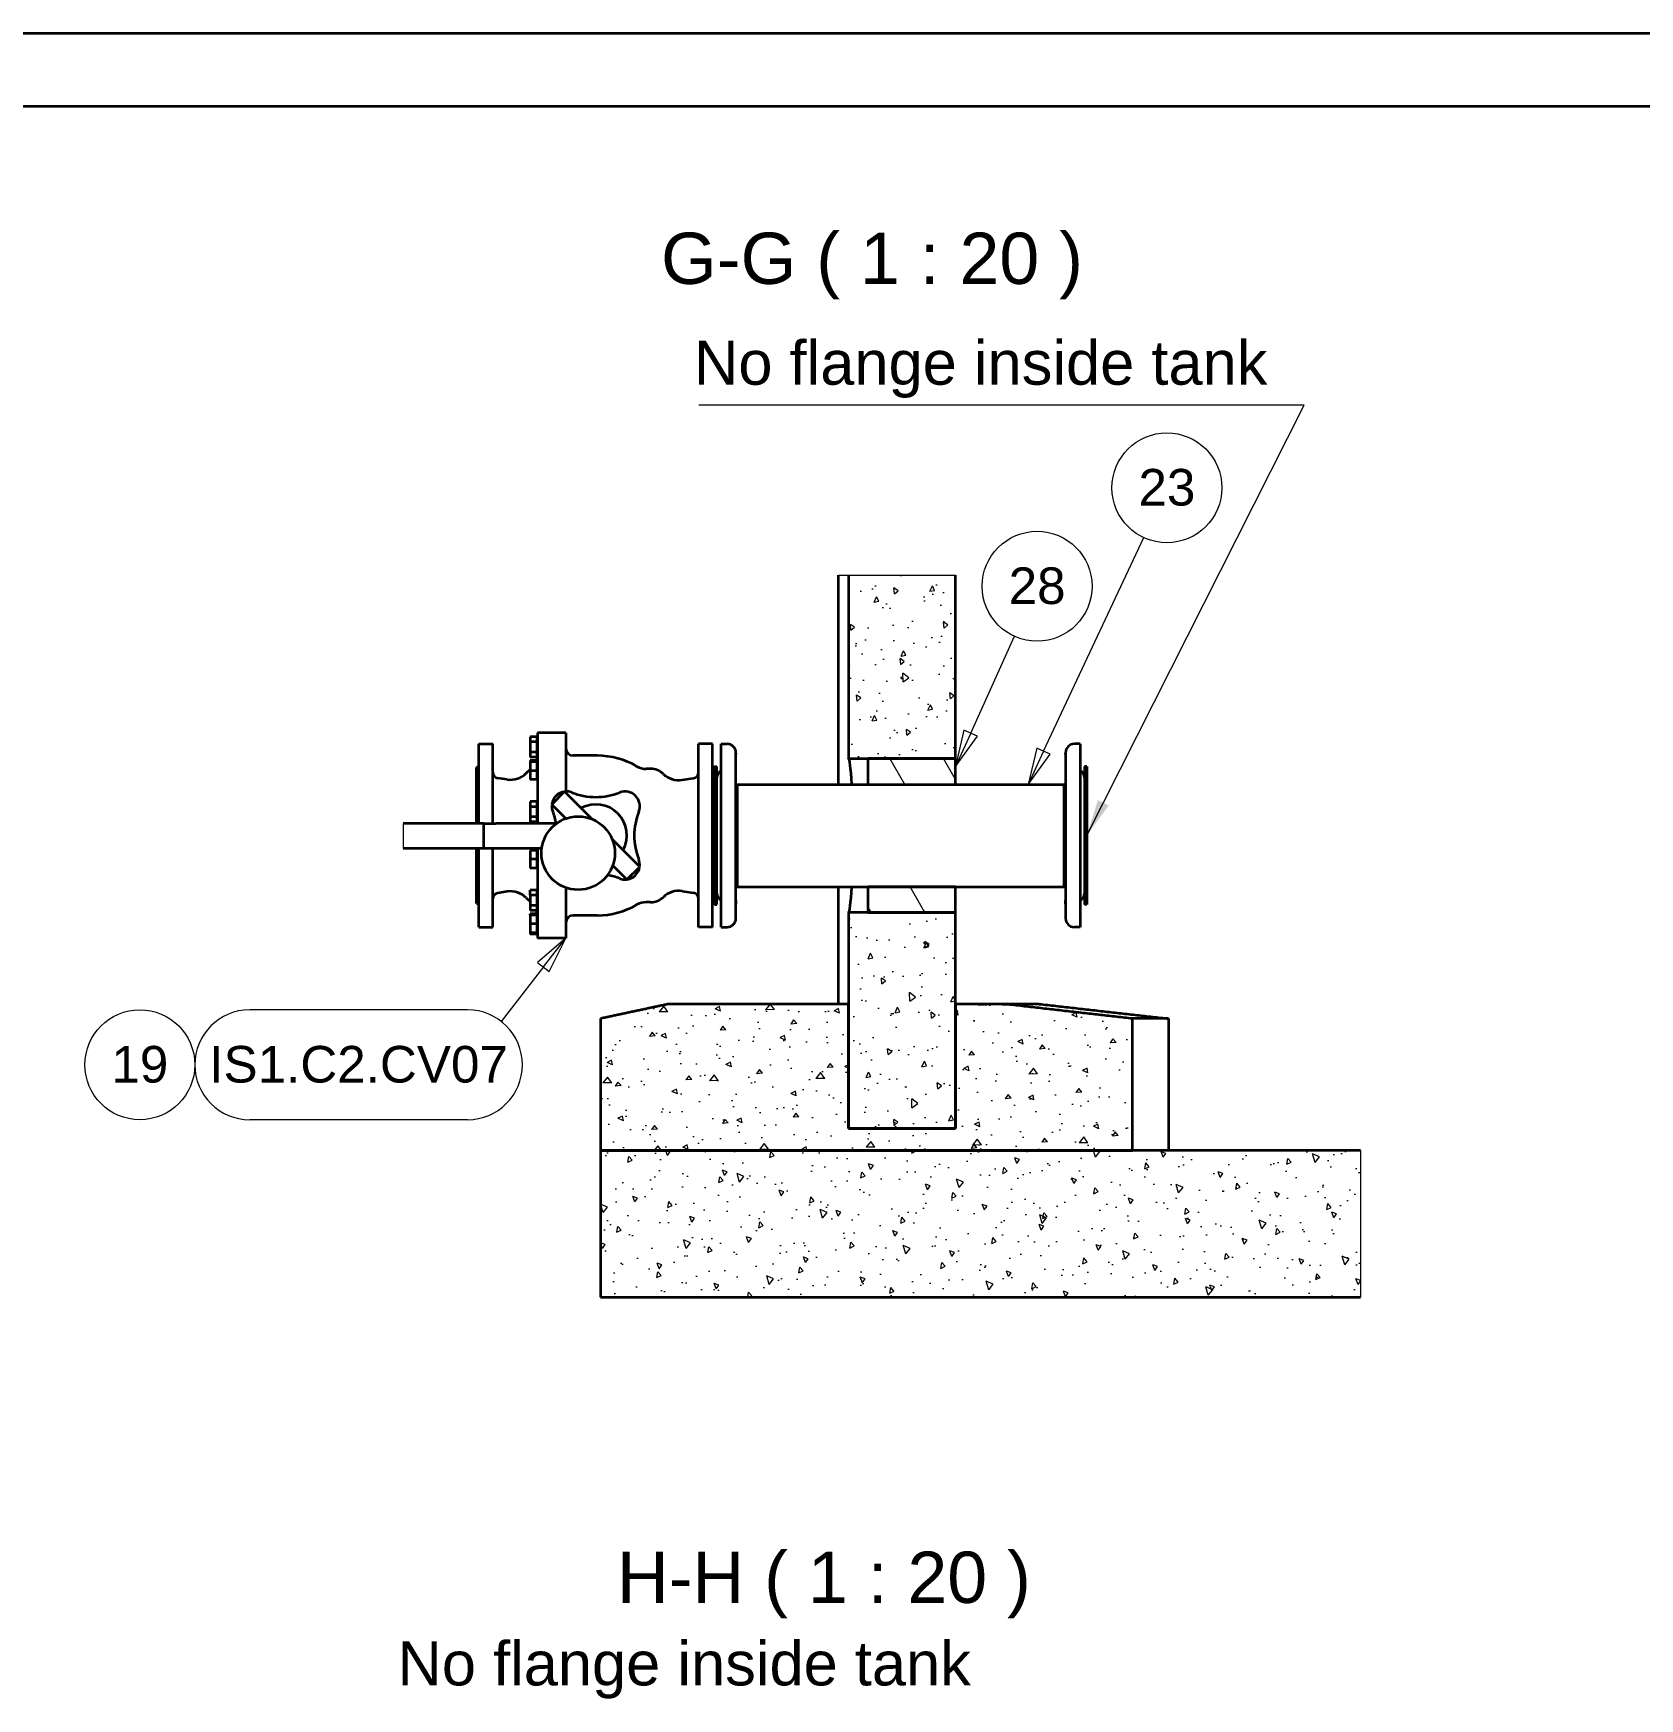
# Model space of a CAD drawing. Header units: millimetres. Extents: x 0 to 42050, y 0 to 29700.
# Drawn here: x 30485 to 35967, y 24017 to 29700 of the extents above; entities that cross this region are included whole.
import ezdxf

# ---------------------------------------------------------------- set-up
doc = ezdxf.new("R2010")
doc.units = ezdxf.units.MM
doc.header["$LTSCALE"] = 50
doc.layers.get('0').update_dxf_attribs({"lineweight": 18})
for name, color, linetype, lineweight in [('Border', 7, 'Continuous', 35), ('Hatch', 7, 'Continuous', 18), ('Symbol', 7, 'Continuous', 18), ('Visible', 7, 'Continuous', 35), ('Visible Narrow', 7, 'Continuous', 18)]:
    doc.layers.add(name, color=color, linetype=linetype, lineweight=lineweight)
doc.styles.add('Label Text', font='arial.ttf')
doc.styles.add('Note Text', font='arial.ttf')
doc.styles.add('Title', font='arial.ttf')
doc.dimstyles.new('Default - Method 2a$7', dxfattribs={"dimscale": 50, "dimtxt": 3, "dimasz": 2.5, "dimexe": 3, "dimexo": 0.5, "dimgap": 0.7, "dimtad": 0, "dimtoh": 1, "dimdec": 1, "dimrnd": 1e-08, "dimtxsty": 'Title', "dimcen": 0.09, "dimdle": 10, "dimclrd": 256, "dimclre": 256, "dimclrt": 7, "dimazin": 2, "dimtfac": 0.833333, "dimtdec": 1, "dimtmove": 0, "dimatfit": 3, "dimfxl": 1, "dimtolj": 1, "dimlwd": -1, "dimlwe": -1, "dimarcsym": 0})
pattern_1 = [(95, (0, 0), (148.45785, 124.57093), [20.1873, -222.0602]), (40, (0, 0), (-169.5711, 116.7547), [16.1498, -177.6481]), (145.45144, (12.37, 10.38), (-21.11326, 241.3256), [17.15655, -188.7221]), (91.1842, (-38.07, 38.07), (234.6283, 171.6226), [30.281, -333.0903]), (141.6356, (-18.5, 52.37), (-7.5097, 363.2936), [25.7348, -283.0833]), (36.1842, (-38.07, 38.07), (-7.5097, 363.2936), [24.2247, -266.4722]), (66, (-9.52, 47.58), (190.23735, 36.9784), [20.1873, -222.0602]), (11, (-9.52, 47.58), (-91.7064, 184.3257), [16.1498, -177.6481]), (116.45144, (6.34, 50.66), (98.5309, 221.3041), [17.15655, -188.7221]), (82.5, (0, 0), (-61.04452, 65.67324), [0, -175.49482, 0, -180.33977, 0, -178.32105]), (52.5, (0, 0), (-24.99804, 125.13681), [0, -102.82059, 0, -171.45737, 0, -67.96387]), (12.5, (-42.44, -42.44), (105.89395, 97.30832), [0, -67.29096, 0, -209.9478, 0, -278.58458]), (2.5, (-61.48, -61.48), (91.94367, 130.04915), [0, -87.47825, 0, -139.42687, 0, -197.83542])]
pattern_2 = [(120.00018, (0, 0), (-137.4813, -79.3754), [])]

# ---------------------------------------------------------------- blocks, each defined once
blk = doc.blocks.new('Borders Bigadan Border')
at = {"layer": 'Border'}
for p, q in [((0, 594), (841, 594)), ((836, 589), (20, 589))]:
    blk.add_line(p, q, dxfattribs=at)
blk = doc.blocks.new('Balloon18')
at = {"layer": 'Symbol'}
for p, q in [((678.66, 545.01), (685.5, 559.6)), ((678.21, 545.22), (677.6, 542.74)), ((678.66, 545.01), (677.6, 542.74)), ((677.6, 542.74), (679.11, 544.79)), ((679.11, 544.79), (678.21, 545.22))]:
    blk.add_line(p, q, dxfattribs=at)
at = {"layer": 'Symbol', "flags": 128}
blk.add_lwpolyline([(678.21, 545.22), (677.6, 542.74), (679.11, 544.79), (678.21, 545.22)], dxfattribs=at)
at = {"layer": 'Symbol'}
blk.add_circle((687.08, 562.98), 3.75, dxfattribs=at)
blk.add_solid([(678.21, 545.22), (677.6, 542.74), (679.11, 544.79), (678.21, 545.22)], dxfattribs=at)
at = {"layer": 'Symbol', "insert": (687.08, 563), "char_height": 2.5, "attachment_point": 5, "style": 'Note Text'}
blk.add_mtext('23', dxfattribs=at)
blk = doc.blocks.new('Balloon39')
at = {"layer": 'Symbol'}
for p, q in [((673.69, 546.23), (676.68, 552.85)), ((673.23, 546.43), (672.66, 543.95)), ((673.69, 546.23), (672.66, 543.95)), ((672.66, 543.95), (674.15, 546.02)), ((674.15, 546.02), (673.23, 546.43))]:
    blk.add_line(p, q, dxfattribs=at)
at = {"layer": 'Symbol', "flags": 128}
blk.add_lwpolyline([(673.23, 546.43), (672.66, 543.95), (674.15, 546.02), (673.23, 546.43)], dxfattribs=at)
at = {"layer": 'Symbol'}
blk.add_circle((678.22, 556.26), 3.75, dxfattribs=at)
blk.add_solid([(673.23, 546.43), (672.66, 543.95), (674.15, 546.02), (673.23, 546.43)], dxfattribs=at)
at = {"layer": 'Symbol', "insert": (678.22, 556.28), "char_height": 2.5, "attachment_point": 5, "style": 'Note Text'}
blk.add_mtext('28', dxfattribs=at)
blk = doc.blocks.new('Balloon40')
at = {"layer": 'Symbol'}
for p, q in [((646.06, 532.25), (644.13, 530.58)), ((644.53, 530.28), (646.06, 532.25)), ((644.92, 529.97), (646.06, 532.25)), ((644.53, 530.28), (641.63, 526.55)), ((644.13, 530.58), (644.92, 529.97)), ((639.34, 527.35), (624.48, 527.35)), ((639.34, 519.85), (624.48, 519.85))]:
    blk.add_line(p, q, dxfattribs=at)
at = {"layer": 'Symbol', "flags": 128}
blk.add_lwpolyline([(644.92, 529.97), (646.06, 532.25), (644.13, 530.58), (644.92, 529.97)], dxfattribs=at)
at = {"layer": 'Symbol'}
blk.add_circle((616.98, 523.6), 3.75, dxfattribs=at)
for centre, start, end in [((624.48, 523.6), 90, 270), ((639.34, 523.6), 270, 90)]:
    blk.add_arc(centre, 3.75, start, end, dxfattribs=at)
blk.add_solid([(644.92, 529.97), (646.06, 532.25), (644.13, 530.58), (644.92, 529.97)], dxfattribs=at)
at = {"layer": 'Symbol', "char_height": 2.5, "attachment_point": 5, "style": 'Note Text'}
for s, insert in [('19', (616.98, 523.62)), ('IS1.C2.CV07', (631.91, 523.62))]:
    blk.add_mtext(s, dxfattribs=dict(at, insert=insert))

msp = doc.modelspace()

# ---------------------------------------------------------------- hatches: boundary and pattern name
at = {"layer": 'Hatch'}
h = msp.add_hatch(dxfattribs=at)
h.set_pattern_fill('AR-CONC', color=256, scale=26.916384, angle=45, style=0)
h.set_pattern_definition(pattern_1)
h.paths.add_polyline_path([(33267.19, 27850.45), (33633.05, 27850.45), (33633.05, 27224.95), (33333.05, 27224.95), (33267.19, 27224.95)])
h = msp.add_hatch(dxfattribs=at)
h.set_pattern_fill('ANSI31', color=256, scale=1270, angle=75.00018, style=0)
h.set_pattern_definition(pattern_2)
h.paths.add_polyline_path([(33333.05, 27224.95), (33333.05, 27137.07), (33633.05, 27137.07), (33633.05, 27224.95)])
h = msp.add_hatch(dxfattribs=at)
h.set_pattern_fill('ANSI31', color=256, scale=1270, angle=75.00018, style=0)
h.set_pattern_definition(pattern_2)
h.paths.add_polyline_path([(33333.05, 26787.82), (33333.05, 26699.95), (33633.05, 26699.95), (33633.05, 26787.82)])
h = msp.add_hatch(dxfattribs=at)
h.set_pattern_fill('AR-CONC', color=256, scale=26.916384, angle=45, style=0)
h.set_pattern_definition(pattern_1)
h.paths.add_polyline_path([(33633.05, 26699.95), (33333.05, 26699.95), (33267.19, 26699.95), (33267.19, 25962.45), (33633.05, 25962.45)])
h = msp.add_hatch(dxfattribs=at)
h.set_pattern_fill('AR-CONC', color=256, scale=26.916384, angle=135.00021, style=0)
h.set_pattern_definition([(185.0002, (0, 0), (-124.5715, 148.4574), [20.1873, -222.0602]), (130.0002, (0, 0), (-116.7541, -169.5715), [16.1498, -177.6481]), (235.45165, (-10.38, 12.37), (-241.32555, -21.11414), [17.15655, -188.7221]), (181.1844, (-38.07, -38.07), (-171.6234, 234.6277), [30.281, -333.0903]), (231.63585, (-52.37, -18.5), (-363.2936, -7.511), [25.7348, -283.0833]), (126.1844, (-38.07, -38.07), (-363.2935, -7.511), [24.2247, -266.4722]), (156.0002, (-47.58, -9.52), (-36.9791, 190.2372), [20.1873, -222.0602]), (101.0002, (-47.58, -9.52), (-184.3253, -91.7071), [16.1498, -177.6481]), (206.45166, (-50.66, 6.34), (-221.3044, 98.5301), [17.15655, -188.7221]), (172.50021, (0, 0), (-65.67301, -61.04477), [0, -175.49482, 0, -180.33977, 0, -178.32105]), (142.5002, (0, 0), (-125.13672, -24.9985), [0, -102.8206, 0, -171.45737, 0, -67.96387]), (102.50021, (42.44, -42.44), (-97.30871, 105.89359), [0, -67.29096, 0, -209.9478, 0, -278.58458]), (92.5002, (61.48, -61.48), (-130.0495, 91.9432), [0, -87.47825, 0, -139.42687, 0, -197.83542])])
h.paths.add_polyline_path([(32420.56, 25887.45), (34236.57, 25887.45), (34236.57, 26337.45), (33798.16, 26387.45), (33633.05, 26387.45), (33633.05, 25962.45), (33267.19, 25962.45), (33267.19, 26387.45), (32653.73, 26387.45), (32420.56, 26337.45)])
h = msp.add_hatch(dxfattribs=at)
h.set_pattern_fill('AR-CONC', color=256, scale=26.916384, angle=59.99998, style=0)
h.set_pattern_definition([(109.99998, (0, 0), (111.158, 158.74996), [20.1873, -222.0602]), (55, (0, 0), (-194.0114, 68.8882), [16.1498, -177.6481]), (160.4514, (9.26, 13.23), (-82.8534, 227.6382), [17.15655, -188.7221]), (106.1842, (-46.62, 26.92), (182.2145, 226.5009), [30.281, -333.0903]), (156.6356, (-31.44, 45.8), (-101.281, 348.971), [25.7348, -283.0833]), (51.18414, (-46.62, 26.92), (-101.281, 348.971), [24.2247, -266.4722]), (80.99998, (-21.5, 43.5), (174.1845, 84.95537), [20.1873, -222.0602]), (26, (-21.5, 43.5), (-136.28855, 154.3096), [16.1498, -177.6481]), (131.4514, (-7, 50.58), (37.89594, 239.265), [17.15655, -188.7221]), (97.49998, (0, 0), (-75.96195, 47.63602), [0, -175.49482, 0, -180.33977, 0, -178.32105]), (67.49998, (0, 0), (-56.534, 114.40293), [0, -102.82059, 0, -171.45737, 0, -67.96387]), (27.49998, (-30.01, -51.98), (77.1005, 121.39996), [0, -67.29096, 0, -209.9478, 0, -278.58458]), (17.49998, (-43.47, -75.29), (55.15163, 149.4146), [0, -87.47825, 0, -139.42687, 0, -197.83542])])
h.paths.add_polyline_path([(35014.12, 25887.45), (35014.12, 25387.45), (32420.56, 25387.45), (32420.56, 25887.45), (34236.57, 25887.45)])

# ---------------------------------------------------------------- linework, layer by layer
at = {"layer": 'Visible', "color": 9, "true_color": 0xc0c0c0}
for p, q in [((33233.05, 27137.07), (33233.05, 27850.45)), ((33267.19, 27850.45), (33267.19, 27224.95)), ((33633.05, 27224.95), (33633.05, 27850.45)), ((33267.19, 27224.95), (33633.05, 27224.95)), ((33233.05, 26387.45), (33233.05, 26787.82)), ((33633.05, 26699.95), (33267.19, 26699.95)), ((33267.19, 26699.95), (33267.19, 25962.45)), ((33633.05, 25962.45), (33633.05, 26699.95)), ((33267.19, 26387.45), (32653.73, 26387.45)), ((33267.19, 25962.45), (33267.19, 26387.45)), ((33798.16, 26387.45), (33633.05, 26387.45)), ((33633.05, 26387.45), (33633.05, 25962.45)), ((33917.89, 26387.45), (33798.16, 26387.45)), ((32420.56, 26337.45), (32420.56, 25887.45)), ((34236.57, 25887.45), (34236.57, 26337.45)), ((34359.05, 26337.45), (34236.57, 26337.45)), ((34359.05, 26337.45), (34359.05, 25887.45)), ((33633.05, 25962.45), (33267.19, 25962.45)), ((33267.19, 25962.45), (33633.05, 25962.45)), ((32420.56, 25887.45), (34236.57, 25887.45)), ((35014.12, 25887.45), (32420.56, 25887.45)), ((32420.56, 25887.45), (32420.56, 25387.45)), ((32420.56, 25387.45), (35014.12, 25387.45))]:
    msp.add_line(p, q, dxfattribs=at)
at = {"layer": 'Visible'}
for p, q in [((32203.55, 27298.94), (32180.55, 27298.94)), ((32180.55, 27298.94), (32180.55, 27281.62)), ((32180.55, 27281.62), (32180.55, 27246.98)), ((32203.55, 27281.62), (32180.55, 27281.62)), ((32203.55, 27298.94), (32203.55, 27281.62)), ((32203.55, 27291.8), (32205.55, 27291.8)), ((32203.55, 27281.62), (32203.55, 27246.98)), ((32205.55, 27312.45), (32205.55, 27003.62)), ((32303.05, 27312.45), (32205.55, 27312.45)), ((32303.05, 27312.45), (32303.05, 27112.54)), ((32005.55, 27003.62), (32005.55, 27274.95)), ((32005.55, 27274.95), (32053.05, 27274.95)), ((32053.05, 27003.62), (32053.05, 27274.95)), ((32180.55, 27246.98), (32180.55, 27229.66)), ((32203.55, 27246.98), (32180.55, 27246.98)), ((32203.55, 27229.66), (32180.55, 27229.66)), ((32203.55, 27246.98), (32203.55, 27229.66)), ((32203.55, 27236.8), (32205.55, 27236.8)), ((32409.93, 27234.95), (32328.05, 27234.95)), ((32755.55, 26649.95), (32755.55, 27274.95)), ((32803.05, 27274.95), (32755.55, 27274.95)), ((32803.05, 26649.95), (32803.05, 27274.95)), ((32833.05, 26649.95), (32833.05, 27274.95)), ((32833.05, 27274.95), (32853.05, 27274.95)), ((32883.05, 27242.95), (32883.05, 27244.95)), ((32883.05, 27242.95), (32883.05, 27240.17)), ((32883.05, 27137.06), (32883.05, 27240.17)), ((33333.05, 27224.95), (33333.05, 27137.07)), ((33633.05, 27224.95), (33333.05, 27224.95)), ((33633.05, 27137.07), (33633.05, 27224.95)), ((34008.05, 27244.95), (34008.05, 27242.95)), ((34008.05, 27240.17), (34008.05, 27242.95)), ((34008.05, 27240.17), (34008.05, 27137.06)), ((34058.05, 27274.95), (34038.05, 27274.95)), ((34058.05, 27274.95), (34058.05, 26649.95)), ((31998.05, 27194.95), (32005.55, 27199.28)), ((31998.05, 27003.62), (31998.05, 27194.95)), ((32167.21, 27174.83), (32180.55, 27188.17)), ((32202.98, 27218.06), (32180.55, 27218.06)), ((32180.55, 27218.06), (32180.55, 27213.42)), ((32203.55, 27213.42), (32180.55, 27213.42)), ((32180.55, 27213.42), (32180.55, 27183.42)), ((32180.55, 27183.42), (32180.55, 27153.42)), ((32203.55, 27183.42), (32180.55, 27183.42)), ((32203.55, 27213.42), (32203.55, 27183.42)), ((32203.55, 27210.92), (32205.55, 27210.92)), ((32203.55, 27183.42), (32203.55, 27153.42)), ((32592.06, 27189.95), (32576.96, 27189.95)), ((32810.55, 27194.95), (32803.05, 27199.28)), ((32810.55, 26727.45), (32810.55, 27197.45)), ((32810.55, 27197.45), (32818.05, 27197.45)), ((32818.05, 26727.45), (32818.05, 27197.45)), ((34073.05, 27197.45), (34073.05, 26727.45)), ((34080.55, 27197.45), (34073.05, 27197.45)), ((34080.55, 27197.45), (34080.55, 26727.45)), ((32103.05, 27153.7), (32070.09, 27158.64)), ((32203.55, 27153.42), (32180.55, 27153.42)), ((32203.55, 27155.92), (32205.55, 27155.92)), ((32298.62, 27112.95), (32254.42, 27068.76)), ((32394.06, 27017.51), (32298.62, 27112.95)), ((32699.73, 27152.16), (32738.75, 27158.48)), ((32883.05, 27137.07), (32888.05, 27137.07)), ((32883.05, 27137.06), (32883.05, 27122.25)), ((32883.05, 26928.89), (32883.05, 27122.25)), ((32888.05, 26787.82), (32888.05, 27137.07)), ((32888.05, 26787.82), (32888.05, 27137.07)), ((32888.05, 27137.07), (34003.05, 27137.07)), ((33333.05, 27137.07), (33633.05, 27137.07)), ((34003.05, 27137.07), (34003.05, 26787.82)), ((34008.05, 27137.07), (34003.05, 27137.07)), ((34003.05, 26787.82), (34003.05, 27137.07)), ((34008.05, 27122.25), (34008.05, 27137.06)), ((34008.05, 27122.25), (34008.05, 26928.89)), ((32180.55, 27077.97), (32180.55, 27060.65)), ((32203.55, 27077.97), (32180.55, 27077.97)), ((32180.55, 27060.65), (32180.55, 27026.01)), ((32203.55, 27060.65), (32180.55, 27060.65)), ((32203.55, 27077.97), (32203.55, 27060.65)), ((32203.55, 27070.83), (32205.55, 27070.83)), ((32203.55, 27060.65), (32203.55, 27026.01)), ((32254.42, 27068.76), (32302.84, 27020.34)), ((32022.43, 27003.62), (31747.56, 27003.62)), ((32022.43, 26923.07), (32022.43, 27003.62)), ((32271.13, 27003.62), (32064.38, 27003.62)), ((32203.55, 27026.01), (32180.55, 27026.01)), ((32180.55, 27026.01), (32180.55, 27008.69)), ((32203.55, 27008.69), (32180.55, 27008.69)), ((32203.55, 27026.01), (32203.55, 27008.69)), ((32203.55, 27015.83), (32205.55, 27015.83)), ((32265.61, 27000.87), (32269.17, 27002.16)), ((32555.44, 26856.13), (32459.99, 26951.58)), ((32022.43, 26918.62), (31747.56, 26918.62)), ((31998.05, 26729.95), (31998.05, 26918.62)), ((32005.55, 26649.95), (32005.55, 26918.62)), ((32053.05, 26649.95), (32053.05, 26918.62)), ((32220.64, 26918.62), (32064.39, 26918.62)), ((32180.55, 26911.57), (32180.55, 26881.57)), ((32203.55, 26911.57), (32180.55, 26911.57)), ((32180.55, 26881.57), (32180.55, 26851.57)), ((32203.55, 26881.57), (32180.55, 26881.57)), ((32203.55, 26911.57), (32203.55, 26881.57)), ((32203.55, 26909.07), (32205.55, 26909.07)), ((32203.55, 26881.57), (32203.55, 26851.57)), ((32205.55, 26918.62), (32205.55, 26612.45)), ((32883.05, 26928.89), (32883.05, 26910.72)), ((32883.05, 26740.38), (32883.05, 26910.72)), ((34008.05, 26910.72), (34008.05, 26928.89)), ((34008.05, 26910.72), (34008.05, 26740.38)), ((32203.55, 26851.57), (32180.55, 26851.57)), ((32203.55, 26854.07), (32205.55, 26854.07)), ((32462.83, 26860.35), (32511.24, 26811.94)), ((32511.24, 26811.94), (32555.44, 26856.13)), ((32103.05, 26771.2), (32070.09, 26766.25)), ((32203.55, 26776.12), (32180.55, 26776.12)), ((32180.55, 26758.8), (32180.55, 26776.12)), ((32203.55, 26776.12), (32203.55, 26758.8)), ((32203.55, 26768.98), (32205.55, 26768.98)), ((32303.05, 26784.26), (32303.05, 26612.45)), ((32699.73, 26772.73), (32738.75, 26766.42)), ((32883.05, 26787.82), (32888.05, 26787.82)), ((32888.05, 26787.82), (34003.05, 26787.82)), ((33333.05, 26787.82), (33333.05, 26699.95)), ((33633.05, 26787.82), (33333.05, 26787.82)), ((33633.05, 26699.95), (33633.05, 26787.82)), ((34008.05, 26787.82), (34003.05, 26787.82)), ((31998.05, 26729.95), (32005.55, 26725.62)), ((32167.21, 26750.06), (32180.55, 26736.72)), ((32203.55, 26758.8), (32180.55, 26758.8)), ((32180.55, 26758.8), (32180.55, 26724.15)), ((32180.55, 26724.15), (32180.55, 26706.83)), ((32203.55, 26724.15), (32180.55, 26724.15)), ((32203.55, 26758.8), (32203.55, 26724.15)), ((32203.55, 26724.15), (32203.55, 26706.83)), ((32203.55, 26713.98), (32205.55, 26713.98)), ((32592.06, 26734.95), (32576.96, 26734.95)), ((32810.55, 26729.95), (32803.05, 26725.62)), ((32810.55, 26727.45), (32818.05, 26727.45)), ((32883.05, 26740.38), (32883.05, 26729.49)), ((32883.05, 26679.95), (32883.05, 26729.49)), ((34008.05, 26729.49), (34008.05, 26740.38)), ((34008.05, 26729.49), (34008.05, 26679.95)), ((34080.55, 26727.45), (34073.05, 26727.45)), ((32203.55, 26706.83), (32180.55, 26706.83)), ((32203.55, 26695.24), (32180.55, 26695.24)), ((32180.55, 26690.59), (32180.55, 26695.24)), ((32180.55, 26690.59), (32180.55, 26660.59)), ((32203.55, 26690.59), (32180.55, 26690.59)), ((32180.55, 26660.59), (32180.55, 26630.59)), ((32203.55, 26660.59), (32180.55, 26660.59)), ((32203.55, 26695.24), (32203.55, 26690.59)), ((32203.55, 26690.59), (32203.55, 26660.59)), ((32203.55, 26688.09), (32205.55, 26688.09)), ((32203.55, 26660.59), (32203.55, 26630.59)), ((32409.93, 26689.95), (32328.05, 26689.95)), ((33333.05, 26699.95), (33633.05, 26699.95)), ((32005.55, 26649.95), (32053.05, 26649.95)), ((32203.55, 26630.59), (32180.55, 26630.59)), ((32180.55, 26630.59), (32180.55, 26625.95)), ((32203.55, 26625.95), (32180.55, 26625.95)), ((32203.55, 26633.09), (32205.55, 26633.09)), ((32203.55, 26630.59), (32203.55, 26625.95)), ((32303.05, 26612.45), (32205.55, 26612.45)), ((32803.05, 26649.95), (32755.55, 26649.95)), ((32833.05, 26649.95), (32853.05, 26649.95)), ((34058.05, 26649.95), (34038.05, 26649.95))]:
    msp.add_line(p, q, dxfattribs=at)
msp.add_circle((32344.83, 26902.34), 125.25, dxfattribs=at)
for centre, radius, start, end in [((32155.55, 27233.89), 50, 335.83475, 0), ((32328.05, 27259.95), 25, 180, 270), ((32409.93, 26964.95), 270, 59.84409, 90), ((32853.05, 27244.95), 30, 0, 90), ((34038.05, 27244.95), 30, 90, 180), ((32073.05, 27178.42), 20, 180, 261.46923), ((32114.18, 27227.87), 75, 261.46923, 315), ((32576.96, 27252.45), 62.5, 239.84409, 270), ((32592.06, 27127.45), 62.5, 45.90457, 90), ((32687.74, 27226.2), 75, 225.90457, 279.19439), ((32735.55, 27178.22), 20, 279.19439, 0), ((32845.55, 27159.95), 27.5, 117.03569, 180), ((34045.55, 27159.95), 27.5, 0, 62.96431), ((32304.8, 27062.57), 50, 98.1301, 171.8699), ((32304.8, 27062.57), 50, 68.64833, 96.31781), ((32404.93, 27318.7), 225, 248.64833, 291.35167), ((32505.05, 27062.57), 50, 338.64833, 111.35167), ((32304.8, 27062.57), 50, 173.68219, 201.35167), ((32404.93, 26962.45), 106.25, 332.10463, 117.89537), ((32048.68, 26962.45), 225, 10.5432, 21.35167), ((32761.18, 26962.45), 225, 158.64833, 201.35167), ((32404.93, 26606.2), 225, 68.64833, 79.66627), ((32505.05, 26862.32), 50, 278.1301, 351.8699), ((32505.05, 26862.32), 50, 353.68219, 21.35167), ((32114.18, 26697.03), 75, 45, 98.53077), ((32505.05, 26862.32), 50, 248.64833, 276.31781), ((32687.74, 26698.7), 75, 80.80561, 134.09543), ((32073.05, 26746.47), 20, 98.53077, 180), ((32409.93, 26959.95), 270, 270, 300.15591), ((32576.96, 26672.45), 62.5, 90, 120.15591), ((32592.06, 26797.45), 62.5, 270, 314.09543), ((32735.55, 26746.67), 20, 0, 80.80561), ((32845.55, 26764.95), 27.5, 180, 242.96431), ((34045.55, 26764.95), 27.5, 297.03569, 0), ((32155.55, 26691.01), 50, 0, 18.45437), ((32328.05, 26664.95), 25, 90, 180), ((32853.05, 26679.95), 30, 270, 0), ((34038.05, 26679.95), 30, 180, 270)]:
    msp.add_arc(centre, radius, start, end, dxfattribs=at)
at = {"layer": 'Visible', "color": 9, "true_color": 0xc0c0c0}
for start_param, end_param in [(5.4402016, 6.2831853), (3.1415927, 3.9845763)]:
    msp.add_ellipse((33267.19, 26962.45), major_axis=(0, 262.5), ratio=0.0573097, start_param=start_param, end_param=end_param, dxfattribs=at)
at = {"layer": 'Visible'}
for centre, start_param, end_param in [((32064.32, 26961.12), 0, 0.0003069), ((32258.09, 26961.12), 5.874269, 5.9214331)]:
    msp.add_ellipse(centre, major_axis=(0, 42.5), ratio=0.5, start_param=start_param, end_param=end_param, dxfattribs=at)
for points, knots in [([(32883.05, 27240.17), (32883.05, 27240.2), (32883.05, 27240.23), (32883.05, 27241.58), (32883.01, 27242.56), (32882.99, 27243.72), (32883, 27243.92), (32883.04, 27243.65), (32883.05, 27243.37), (32883.05, 27242.95)], [-2.3553859, -2.3553859, -2.3553859, -2.3553859, -2.34903119, -2.34903119, -2.04397145, -2.04397145, -1.75435964, -1.75435964, -1.56067004, -1.56067004, -1.56067004, -1.56067004]), ([(34008.05, 27242.95), (34008.05, 27242.96), (34008.05, 27242.98), (34008.06, 27243.65), (34008.1, 27243.91), (34008.12, 27243.64), (34008.11, 27243.14), (34008.07, 27241.73), (34008.05, 27241.02), (34008.05, 27240.17)], [-2.35538518, -2.35538518, -2.35538518, -2.35538518, -2.34888191, -2.34888191, -2.04388778, -2.04388778, -1.75433311, -1.75433311, -1.56067003, -1.56067003, -1.56067003, -1.56067003]), ([(32883.05, 27122.25), (32883.05, 27122.3), (32883.05, 27122.35), (32883.05, 27124.78), (32883.01, 27127.06), (32882.99, 27131.13), (32883, 27132.91), (32883.04, 27135.44), (32883.05, 27136.32), (32883.05, 27137.06)], [-2.35538518, -2.35538518, -2.35538518, -2.35538518, -2.34888191, -2.34888191, -2.04388778, -2.04388778, -1.75433311, -1.75433311, -1.56067003, -1.56067003, -1.56067003, -1.56067003]), ([(34008.05, 27137.06), (34008.05, 27137.04), (34008.05, 27137.02), (34008.06, 27135.8), (34008.1, 27134.27), (34008.12, 27130.73), (34008.11, 27128.77), (34008.07, 27125.23), (34008.05, 27123.76), (34008.05, 27122.25)], [-2.3553859, -2.3553859, -2.3553859, -2.3553859, -2.34903119, -2.34903119, -2.04397145, -2.04397145, -1.75435964, -1.75435964, -1.56067004, -1.56067004, -1.56067004, -1.56067004]), ([(32022.43, 27003.62), (32029.5, 27003.62), (32036.61, 27003.62), (32050.74, 27003.62), (32057.83, 27003.62), (32064.31, 27003.62)], [0, 0, 0, 0, 0.8496436, 0.8496436, 1.7480568, 1.7480568, 1.7480568, 1.7480568]), ([(32064.32, 26918.62), (32056.18, 26918.62), (32047.09, 26918.62), (32032.76, 26918.62), (32027.59, 26918.62), (32022.43, 26918.62)], [0, 0, 0, 0, 1.1285654, 1.1285654, 1.7479181, 1.7479181, 1.7479181, 1.7479181]), ([(32883.05, 26910.72), (32883.05, 26910.76), (32883.05, 26910.81), (32883.05, 26912.89), (32883.01, 26915.13), (32882.99, 26919.73), (32883, 26922.05), (32883.04, 26925.9), (32883.05, 26927.42), (32883.05, 26928.89)], [-2.3553859, -2.3553859, -2.3553859, -2.3553859, -2.34903119, -2.34903119, -2.04397145, -2.04397145, -1.75435964, -1.75435964, -1.56067004, -1.56067004, -1.56067004, -1.56067004]), ([(34008.05, 26928.89), (34008.05, 26928.84), (34008.05, 26928.79), (34008.06, 26926.41), (34008.1, 26923.97), (34008.12, 26919.23), (34008.11, 26916.96), (34008.07, 26913.37), (34008.05, 26912), (34008.05, 26910.72)], [-2.35538518, -2.35538518, -2.35538518, -2.35538518, -2.34888191, -2.34888191, -2.04388778, -2.04388778, -1.75433311, -1.75433311, -1.56067003, -1.56067003, -1.56067003, -1.56067003]), ([(32883.05, 26729.49), (32883.05, 26729.5), (32883.05, 26729.51), (32883.05, 26730.02), (32883.01, 26730.92), (32882.99, 26733.36), (32883, 26734.85), (32883.04, 26737.76), (32883.05, 26739.03), (32883.05, 26740.38)], [-2.35538518, -2.35538518, -2.35538518, -2.35538518, -2.34888191, -2.34888191, -2.04388778, -2.04388778, -1.75433311, -1.75433311, -1.56067003, -1.56067003, -1.56067003, -1.56067003]), ([(34008.05, 26740.38), (34008.05, 26740.33), (34008.05, 26740.29), (34008.06, 26738.12), (34008.1, 26736.21), (34008.12, 26733.06), (34008.11, 26731.8), (34008.07, 26730.26), (34008.05, 26729.8), (34008.05, 26729.49)], [-2.3553859, -2.3553859, -2.3553859, -2.3553859, -2.34903119, -2.34903119, -2.04397145, -2.04397145, -1.75435964, -1.75435964, -1.56067004, -1.56067004, -1.56067004, -1.56067004])]:
    msp.add_open_spline(points, degree=3, knots=knots, dxfattribs=at)
at = {"layer": 'Visible', "color": 9, "true_color": 0xc0c0c0}
for points, weights in [([(32653.73, 26387.45), (32537.79, 26362.59), (32420.56, 26337.45)], [1, 1.00001551258, 1]), ([(34236.57, 26337.45), (34019.83, 26362.16), (33798.16, 26387.45)], [1, 1.00006347375, 1]), ([(33917.89, 26387.45), (34140.95, 26362.16), (34359.05, 26337.45)], [1, 1.0000642717, 1])]:
    msp.add_rational_spline(points, weights, degree=2, dxfattribs=at)
at = {"layer": 'Visible Narrow', "color": 9, "true_color": 0xc0c0c0}
for p, q in [((33233.05, 27850.45), (33267.19, 27850.45)), ((33267.19, 27850.45), (33633.05, 27850.45)), ((35014.12, 25887.45), (35014.12, 25387.45))]:
    msp.add_line(p, q, dxfattribs=at)
at = {"layer": 'Visible Narrow'}
msp.add_line((31747.56, 27003.62), (31747.56, 26918.62), dxfattribs=at)

# ---------------------------------------------------------------- block references
at = {"xscale": 50, "yscale": 50, "zscale": 50}
msp.add_blockref('Borders Bigadan Border', (0, 0), dxfattribs=at)
at = {"layer": 'Symbol', "xscale": 50, "yscale": 50, "zscale": 50}
for name in ['Balloon18', 'Balloon39', 'Balloon40']:
    msp.add_blockref(name, (0, 0), dxfattribs=at)

# ---------------------------------------------------------------- texts
at = {"layer": 'Symbol', "char_height": 175, "attachment_point": 7, "style": 'Label Text'}
for s, insert in [('G-G ( 1 : 20 )', (32627.68, 28792.08)), ('H-H ( 1 : 20 )', (32477.16, 24290.99))]:
    msp.add_mtext(s, dxfattribs=dict(at, insert=insert))
at = {"layer": 'Symbol', "color": 7, "char_height": 150, "width": 1956.6312, "style": 'Title'}
for insert, attachment_point in [((34697.02, 28455.58), 9), ((31728.24, 24016.85), 7)]:
    msp.add_mtext('\\fArial|b0|i0;No flange inside tank', dxfattribs=dict(at, insert=insert, attachment_point=attachment_point))

# ---------------------------------------------------------------- leaders
at = {"layer": 'Symbol', "annotation_type": 0, "has_hookline": 1, "hookline_direction": 1, "text_width": 1940.28}
msp.add_leader([(34080.55, 26962.45), (34822.02, 28430.58), (34697.02, 28430.58)], dimstyle='Default - Method 2a$7', override={"dimgap": 0, "dimtad": 1}, dxfattribs=at)

doc.saveas('drawing.dxf')
